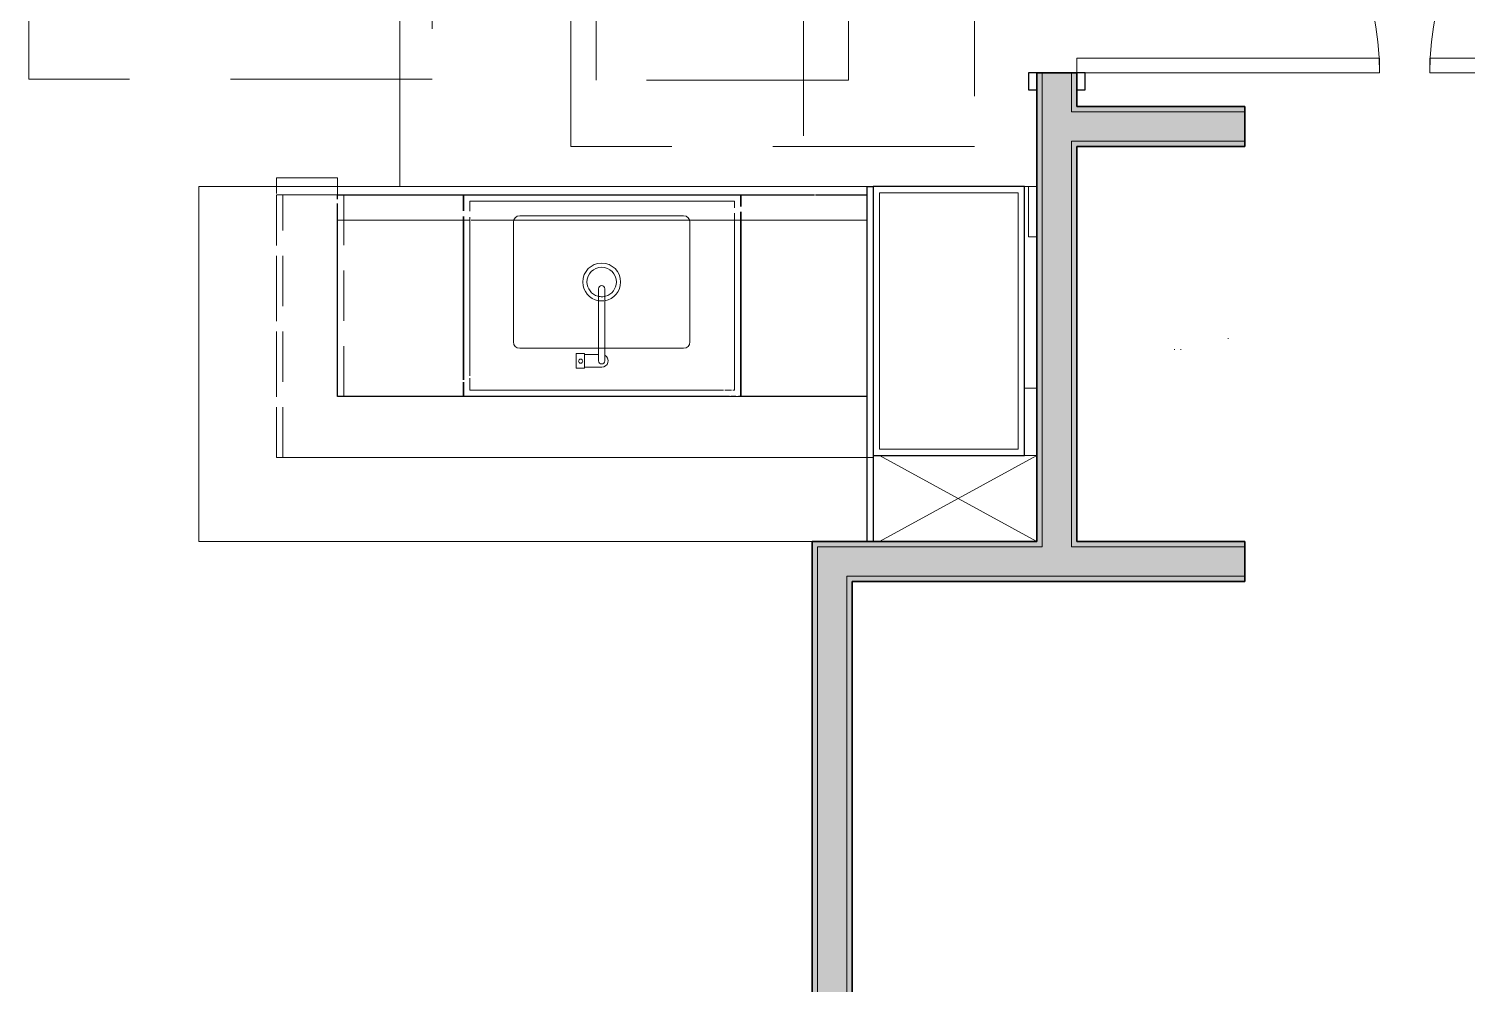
# Model space of a CAD drawing. Header units: inches. Extents: x 6 to 8416, y -388 to 6104.
# Drawn here: x 6145.5 to 6316.6, y 80.8 to 194.4 of the extents above; entities that cross this region are included whole.
import ezdxf

# ---------------------------------------------------------------- set-up
doc = ezdxf.new("R2010")
doc.units = ezdxf.units.IN
doc.header["$MEASUREMENT"] = 0
for name, pattern in [('Dash 1_16_', [48, 24, -24]), ('Dot 1_16_', [24, 0, -24]), ('Hidden 1_16_', [36, 24, -12]), ('Hidden 1_8_', [9, 6, -3])]:
    doc.linetypes.add(name, pattern=pattern)
for name, color, linetype, lineweight in [('A-DOOR', 31, 'Continuous', 18), ('A-DOOR-FRAM', 31, 'Continuous', 25), ('A-GENM', 13, 'Continuous', 18), ('A-GENM-HDLN', 13, 'Dash 1_16_', 9), ('A-WALL', 113, 'Continuous', 25), ('A-WALL-PATT', 111, 'Continuous', 35), ('I-WALL', 2, 'Continuous', 25), ('P-SANR-FIXT', 6, 'Continuous', 18), ('Q-CASE', 31, 'Continuous', 18)]:
    doc.layers.add(name, color=color, linetype=linetype, lineweight=lineweight)

# ---------------------------------------------------------------- blocks, each defined once
blk = doc.blocks.new('GM KT - Type B_G7 - AM - Non-Recessed at Panel - 60-3_4_ Counter to Counter-6773194-LEVEL 3 - PLAN Copy 1 Copy 1')
at = {"layer": 'A-GENM', "lineweight": 9}
for p, q in [((-46.47, 0), (-77.97, 0)), ((-77.97, 0), (-77.97, -0.75)), ((-77.97, -0.75), (-77.97, 0)), ((-77.97, 0), (-46.47, 0)), ((-0.78, 0), (-77.97, 0)), ((-77.97, 0), (-0.03, 0)), ((-77.97, 0), (-77.97, -0.75)), ((-77.97, 0), (-77.97, -0.75)), ((-77.97, -0.75), (-77.97, -25)), ((-77.97, -25), (-77.97, -0.75)), ((-0.03, -0.75), (-77.97, -0.75)), ((-77.97, -0.75), (-0.78, -0.75)), ((-46.47, -0.75), (-46.47, 0)), ((-46.47, 0), (-46.47, -0.75)), ((-46.47, -25), (-46.47, -0.75)), ((-46.47, -0.75), (-46.47, -25)), ((-0.78, 0), (-16.53, 0)), ((-16.53, 0), (-16.53, -0.75)), ((-16.53, -0.75), (-16.53, 0)), ((-16.53, -0.75), (-16.53, -25)), ((-16.53, -25), (-16.53, -0.75)), ((-16.47, 0), (-0.78, 0)), ((-0.03, 0), (-0.78, 0)), ((-0.78, 0), (-0.03, 0)), ((-0.03, 0), (-0.78, 0)), ((-0.78, -22.5), (-0.78, 0)), ((-0.78, 0), (-0.78, -0.75)), ((-0.78, 0), (-0.03, 0)), ((-0.78, 0), (-0.03, 0)), ((-0.78, -0.75), (-0.03, -0.75)), ((-0.78, -0.75), (-0.78, -22.5)), ((-0.03, -0.75), (-0.03, 0)), ((-0.03, 0), (-0.03, -22.5)), ((-0.03, -22.5), (-0.03, -0.75)), ((0.03, -0.75), (0.03, 0)), ((0.03, 0), (0.03, -0.75)), ((0.03, -0.75), (0.03, 0)), ((0.03, 0), (0.03, -0.75)), ((0.03, -22.5), (0.03, -0.75)), ((0.03, -0.75), (0.03, -22.5)), ((-0.78, -25), (-0.78, -22.5)), ((-0.78, -22.5), (-0.78, -25)), ((-0.03, -25), (-0.03, -22.5)), ((-0.03, -22.5), (-0.03, -25)), ((0.03, -25), (0.03, -22.5)), ((0.03, -22.5), (0.03, -25)), ((-77.97, -25), (-46.47, -25)), ((-46.47, -25), (-77.97, -25)), ((-16.53, -25), (-0.97, -25)), ((-0.97, -25), (-16.47, -25)), ((-0.97, -25), (-0.78, -25)), ((-0.78, -25), (-0.97, -25)), ((-0.78, -25), (-0.03, -25)), ((-0.03, -25), (-0.78, -25)), ((-0.03, -25), (-0.78, -25)), ((-0.78, -25), (-0.03, -25)), ((-20.25, -85.75), (-99.75, -85.75)), ((-99.75, -85.75), (-99.75, -128)), ((-99.75, -85.75), (-20.25, -85.75)), ((-99.75, -128), (-99.75, -85.75)), ((-20.25, -128), (-20.25, -85.75)), ((-20.25, -85.75), (-20.25, -128)), ((-62.31, -104.25), (-62.31, -90)), ((-62.31, -90), (-62.31, -104.25)), ((-61.56, -89.25), (-42.06, -89.25)), ((-42.06, -89.25), (-61.56, -89.25)), ((-41.31, -90), (-41.31, -104.25)), ((-41.31, -104.25), (-41.31, -90)), ((-52.19, -105), (-61.56, -105)), ((-61.56, -105), (-52.19, -105)), ((-51.44, -105), (-52.12, -105)), ((-52.12, -105), (-51.44, -105)), ((-42.06, -105), (-51.44, -105)), ((-51.44, -105), (-42.06, -105)), ((-99.75, -128), (-26.78, -128)), ((-26.78, -128), (-99.75, -128)), ((-26.78, -128), (-20.25, -128)), ((-20.25, -128), (-26.78, -128))]:
    blk.add_line(p, q, dxfattribs=at)
at = {"layer": 'A-GENM', "linetype": 'Hidden 1_8_', "lineweight": 9}
for p, q in [((-88.97, -86.75), (-90.5, -86.75)), ((-90.5, -86.75), (-88.97, -86.75)), ((-90.5, -86.8), (-90.5, -118)), ((-90.5, -118), (-90.5, -86.8)), ((-89.75, -118), (-89.75, -86.75)), ((-89.75, -86.75), (-82.5, -86.75)), ((-83.25, -86.75), (-88.84, -86.75)), ((-88.84, -86.75), (-83.25, -86.75)), ((-83.25, -87.26), (-83.25, -86.75)), ((-83.25, -86.75), (-83.25, -87.26)), ((-82.5, -86.75), (-82.5, -110.75)), ((-83.25, -110.75), (-83.25, -87.78)), ((-83.25, -87.78), (-83.25, -89.75)), ((-83.25, -89.75), (-83.25, -110.75)), ((-36.61, -110.75), (-83.25, -110.75)), ((-83.25, -110.75), (-36.61, -110.75)), ((-82.5, -110.75), (-19.53, -110.75)), ((-35.87, -110.75), (-36.45, -110.75)), ((-36.45, -110.75), (-35.87, -110.75)), ((-20.28, -110.75), (-35.55, -110.75)), ((-35.55, -110.75), (-20.28, -110.75)), ((-20.28, -118), (-20.28, -110.75)), ((-20.28, -110.75), (-20.28, -118)), ((-19.53, -110.75), (-19.53, -118)), ((-90.5, -118), (-83.99, -118)), ((-83.99, -118), (-90.5, -118)), ((-19.53, -118), (-89.75, -118)), ((-83.15, -118), (-29.73, -118)), ((-29.73, -118), (-83.15, -118)), ((-29.12, -118), (-20.28, -118)), ((-20.28, -118), (-29.12, -118))]:
    blk.add_line(p, q, dxfattribs=at)
at = {"layer": 'A-GENM', "lineweight": 9}
for centre, start, end in [((-61.56, -90), 90, 180), ((-61.56, -90), 90, 180), ((-42.06, -90), 360, 90), ((-42.06, -90), 360, 90), ((-61.56, -104.25), 180, 270), ((-61.56, -104.25), 180, 270), ((-42.06, -104.25), 270, 0), ((-42.06, -104.25), 270, 0)]:
    blk.add_arc(centre, 0.75, start, end, dxfattribs=at)
at = {"layer": 'A-GENM-HDLN'}
for p, q in [((-18.78, -117.75), (-0.03, -128)), ((-0.03, -117.75), (-18.78, -128))]:
    blk.add_line(p, q, dxfattribs=at)
blk = doc.blocks.new('z Nested-Clearance-Rectangle-AM - Clearance-1978794-LEVEL 3 - PLAN Copy 1 Copy 1')
at = {"layer": 'A-GENM', "linetype": 'Hidden 1_16_', "lineweight": 9}
for p, q in [((-15, -48), (-15, 0)), ((-15, 0), (15, 0)), ((15, 0), (15, -48)), ((15, -48), (-15, -48))]:
    blk.add_line(p, q, dxfattribs=at)
blk = doc.blocks.new('CW Closet Shelf-AM - CW Closet Shelf-AM-2223918-LEVEL 3 - PLAN Copy 1 Copy 1')
at = {"layer": 'Q-CASE', "linetype": 'Dot 1_16_', "lineweight": 9}
for p, q in [((24.24, 42), (-22.76, 42)), ((-22.76, 42), (-22.76, 24)), ((24.24, 24), (24.24, 42)), ((-22.76, 36.37), (24.24, 36.37)), ((-22.76, 35.62), (24.24, 35.62)), ((-22.76, 24), (24.24, 24))]:
    blk.add_line(p, q, dxfattribs=at)
blk = doc.blocks.new('Unit-Single-Flush-ICC ADA-AM - 36_ x 84_-NR _U-BE _ BED_-6493364-LEVEL 3 - PLAN Copy 1 Copy 1')
at = {"layer": 'A-DOOR'}
for p, q in [((16.25, 38.38), (18, 38.38)), ((16.25, 2.37), (16.25, 38.38)), ((18, 2.37), (18, 38.38)), ((16.25, 2.37), (18, 2.37))]:
    blk.add_line(p, q, dxfattribs=at)
at = {"layer": 'A-DOOR', "lineweight": 9}
blk.add_arc((18, 2.37), 36, 90, 180, dxfattribs=at)
at = {"layer": 'A-DOOR-FRAM'}
for p, q in [((-18, 3.37), (-20, 3.37)), ((-20, 3.37), (-20, 2.37)), ((-20, 2.37), (-18, 2.37)), ((-18, 2.37), (-18, 3.37)), ((20, 3.37), (18, 3.37)), ((18, 3.37), (18, 2.37)), ((18, 2.37), (20, 2.37)), ((20, 2.37), (20, 3.37)), ((-18, -2.38), (-20, -2.38)), ((-20, -2.38), (-20, -3.38)), ((-20, -3.38), (-18, -3.38)), ((-18, -3.38), (-18, -2.38)), ((20, -2.38), (18, -2.38)), ((18, -2.38), (18, -3.38)), ((18, -3.38), (20, -3.38)), ((20, -3.38), (20, -2.38))]:
    blk.add_line(p, q, dxfattribs=at)
at = {"layer": 'A-DOOR-FRAM', "lineweight": 18}
for p, q in [((-18, 3.37), (-20, 3.37)), ((-20, 3.37), (-20, 2.37)), ((-20, 2.37), (-18, 2.37)), ((-18, 3.37), (-18, 2.37)), ((20, 3.37), (18, 3.37)), ((18, 3.37), (18, 2.37)), ((18, 2.37), (20, 2.37)), ((20, 3.37), (20, 2.37)), ((-20, -3.38), (-20, -2.38)), ((-18, -2.38), (-20, -2.38)), ((-20, -3.38), (-18, -3.38)), ((-18, -3.38), (-18, -2.38)), ((18, -3.38), (18, -2.38)), ((20, -2.38), (18, -2.38)), ((18, -3.38), (20, -3.38)), ((20, -3.38), (20, -2.38))]:
    blk.add_line(p, q, dxfattribs=at)
blk = doc.blocks.new('Unit-Single-Flush-ICC ADA-AM - 36_ x 84_-NR _U-BA _ BATH_-6493387-LEVEL 3 - PLAN Copy 1 Copy 1')
at = {"layer": 'A-DOOR'}
for p, q in [((16.25, -2.38), (18, -2.38)), ((16.25, -2.38), (16.25, -38.38)), ((18, -2.38), (18, -38.38)), ((16.25, -38.38), (18, -38.38))]:
    blk.add_line(p, q, dxfattribs=at)
at = {"layer": 'A-DOOR', "lineweight": 9}
blk.add_arc((18, -2.38), 36, 180, 270, dxfattribs=at)
at = {"layer": 'A-DOOR-FRAM'}
for p, q in [((-20, 2.38), (-20, 3.38)), ((-20, 3.38), (-18, 3.38)), ((-18, 2.38), (-20, 2.38)), ((-18, 3.38), (-18, 2.38)), ((18, 2.38), (18, 3.38)), ((18, 3.38), (20, 3.38)), ((20, 2.38), (18, 2.38)), ((20, 3.38), (20, 2.38)), ((-20, -2.38), (-18, -2.38)), ((-20, -3.37), (-20, -2.38)), ((-18, -3.37), (-20, -3.37)), ((-18, -2.38), (-18, -3.37)), ((18, -2.38), (20, -2.38)), ((18, -3.37), (18, -2.38)), ((20, -3.37), (18, -3.37)), ((20, -2.38), (20, -3.37))]:
    blk.add_line(p, q, dxfattribs=at)
at = {"layer": 'A-DOOR-FRAM', "lineweight": 18}
for p, q in [((-20, 3.38), (-18, 3.38)), ((-20, 3.38), (-20, 2.38)), ((-18, 2.38), (-20, 2.38)), ((-18, 3.38), (-18, 2.38)), ((18, 3.38), (20, 3.38)), ((18, 3.38), (18, 2.38)), ((20, 2.38), (18, 2.38)), ((20, 3.38), (20, 2.38)), ((-20, -3.37), (-20, -2.38)), ((-20, -2.38), (-18, -2.38)), ((-18, -3.37), (-20, -3.37)), ((-18, -3.37), (-18, -2.38)), ((18, -3.37), (18, -2.38)), ((18, -2.38), (20, -2.38)), ((20, -3.37), (18, -3.37)), ((20, -3.37), (20, -2.38))]:
    blk.add_line(p, q, dxfattribs=at)
blk = doc.blocks.new('CW - LW - Filler - Toe Kick - AM - 1 1_2_ W x 24_ D x H-2223904-LEVEL 3 - PLAN Copy 1 Copy 1')
at = {"layer": 'Q-CASE', "lineweight": 9}
for p, q in [((18.24, 0), (18.24, -18)), ((18.24, -18), (18.24, 0)), ((18.24, 0), (19.71, 0)), ((19.71, 0), (18.24, 0)), ((18.24, -18), (18.24, 0)), ((18.24, 0), (19.71, 0)), ((19.74, 0), (19.74, -23.97)), ((19.74, -23.97), (19.74, 0)), ((18.24, -18), (18.24, -24)), ((18.24, -24), (18.24, -18)), ((18.24, -24), (18.24, -18)), ((18.24, -24), (19.24, -24)), ((19.24, -24), (18.24, -24)), ((18.24, -24), (19.71, -24)), ((18.24, -24), (19.71, -24)), ((19.24, -24), (19.71, -24)), ((19.71, -24), (19.24, -24))]:
    blk.add_line(p, q, dxfattribs=at)
blk = doc.blocks.new('CW - LW - Single Door _ Drawer - AM - 15_ W x 24_ D x H - 6_ Top Drawer-V1192-LEVEL 3 - PLAN Copy 1 Copy 1')
at = {"layer": 'Q-CASE', "lineweight": 9}
for p, q in [((3.74, 0), (3.74, -1.72)), ((3.74, -1.72), (3.74, 0)), ((3.74, 0), (18.74, 0)), ((18.74, 0), (3.74, 0)), ((18.74, 0), (18.74, -21)), ((18.74, -21), (18.74, 0)), ((3.74, 0), (3.74, -1.72)), ((3.74, -1.72), (3.74, 0)), ((3.74, 0), (18.74, 0)), ((18.74, 0), (3.74, 0)), ((18.74, 0), (18.74, -22.97)), ((18.74, -22.97), (18.74, 0)), ((3.74, -1.99), (3.74, -21)), ((3.74, -21), (3.74, -1.99)), ((3.74, -1.99), (3.74, -21.42)), ((3.74, -21.42), (3.74, -1.99)), ((18.74, -21), (3.74, -21)), ((18.74, -21), (3.74, -21)), ((3.74, -22.11), (3.74, -24)), ((3.74, -24), (3.74, -22.11)), ((18.74, -23.49), (18.74, -24)), ((18.74, -24), (18.74, -23.49)), ((18.74, -24), (3.74, -24)), ((18.74, -24), (3.74, -24)), ((3.74, -24), (18.74, -24))]:
    blk.add_line(p, q, dxfattribs=at)
at = {"layer": 'Q-CASE', "lineweight": 25}
for p, q in [((3.74, -1.72), (3.74, 0)), ((3.74, 0), (18.74, 0)), ((18.74, 0), (18.74, -22.97)), ((3.74, -21.42), (3.74, -1.99)), ((3.74, -24), (3.74, -22.11)), ((18.74, -23.49), (18.74, -24)), ((18.74, -24), (3.74, -24))]:
    blk.add_line(p, q, dxfattribs=at)
blk = doc.blocks.new('CW - LW - Double Doors _ Apron - AM - 33_ W x 24_ D x H - 6_ Apron-V1193-LEVEL 3 - PLAN Copy 1 Copy 1')
at = {"layer": 'Q-CASE', "lineweight": 9}
for p, q in [((-15.76, 0), (-15.76, -21)), ((-15.76, -21), (-15.76, 0)), ((-15.76, 0), (-15.46, 0)), ((-15.46, 0), (-15.76, 0)), ((-15.14, 0), (-14.57, 0)), ((-14.57, 0), (-15.14, 0)), ((-14.4, 0), (17.24, 0)), ((17.24, 0), (-14.4, 0)), ((17.24, 0), (17.24, -1.72)), ((17.24, -1.72), (17.24, 0)), ((-15.76, 0), (-15.76, -21.97)), ((-15.76, -21.97), (-15.76, 0)), ((-15.76, 0), (-15.46, 0)), ((-15.46, 0), (-15.76, 0)), ((-15.14, 0), (-14.57, 0)), ((-14.57, 0), (-15.14, 0)), ((-15.01, -0.75), (-14.8, -0.75)), ((-15.01, -21.82), (-15.01, -0.75)), ((-14.8, -0.75), (-15.01, -0.75)), ((-15.01, -0.75), (-15.01, -21.82)), ((-14.65, -0.75), (-13.86, -0.75)), ((-13.86, -0.75), (-14.65, -0.75)), ((-14.4, 0), (17.24, 0)), ((17.24, 0), (-14.4, 0)), ((-13.69, -0.75), (16.49, -0.75)), ((16.49, -0.75), (-13.69, -0.75)), ((16.49, -0.75), (16.49, -2.17)), ((16.49, -2.17), (16.49, -0.75)), ((17.24, 0), (17.24, -1.72)), ((17.24, -1.72), (17.24, 0)), ((16.49, -2.45), (16.49, -21.34)), ((16.49, -21.34), (16.49, -2.45)), ((17.24, -1.99), (17.24, -21.42)), ((17.24, -21.42), (17.24, -1.99)), ((17.24, -1.99), (17.24, -21)), ((17.24, -21), (17.24, -1.99)), ((-9.65, -21), (-15.67, -21)), ((-9.65, -21), (-15.67, -21)), ((11.25, -21), (-9.65, -21)), ((11.25, -21), (-9.65, -21)), ((16.32, -21), (11.25, -21)), ((16.32, -21), (11.25, -21)), ((17.14, -21), (16.49, -21)), ((17.14, -21), (16.49, -21)), ((16.49, -22.04), (16.49, -23.25)), ((16.49, -23.25), (16.49, -22.04)), ((17.24, -22.11), (17.24, -24)), ((17.24, -24), (17.24, -22.11)), ((-15.76, -22.59), (-15.76, -24)), ((-15.76, -24), (-15.76, -22.59)), ((-15.01, -23.25), (-15.01, -22.47)), ((-15.01, -22.47), (-15.01, -23.25)), ((16.49, -23.25), (-15.01, -23.25)), ((-15.01, -23.25), (16.49, -23.25)), ((17.24, -24), (-15.76, -24)), ((17.24, -24), (-15.76, -24)), ((-15.76, -24), (17.24, -24))]:
    blk.add_line(p, q, dxfattribs=at)
at = {"layer": 'Q-CASE', "lineweight": 25}
for p, q in [((-15.76, -21.97), (-15.76, 0)), ((-15.76, 0), (-15.46, 0)), ((-15.14, 0), (-14.57, 0)), ((-14.4, 0), (17.24, 0)), ((17.24, 0), (17.24, -1.72)), ((17.24, -1.99), (17.24, -21.42)), ((17.24, -22.11), (17.24, -24)), ((-15.76, -24), (-15.76, -22.59)), ((17.24, -24), (-15.76, -24))]:
    blk.add_line(p, q, dxfattribs=at)
blk = doc.blocks.new('PL KT Sink-Single Bowl-Unit-AM - Under Mnt_ Cntr_Cntr_ 21_ L x 15 3_4_ W x 7 1_2_ D-V711-LEVEL 3 - PLAN Copy 1 Copy 1')
at = {"layer": 'P-SANR-FIXT', "lineweight": 9}
for radius, start, end in [(2.25, 99.683453, 180), (2.25, 99.683453, 180), (2.25, 80.316547, 96.1813645), (2.25, 90, 96.1813645), (2.25, 80.316547, 90), (2.25, 360, 80.316547), (2.25, 0, 80.316547), (1.75, 105, 180), (1.75, 105, 180), (1.75, 77.5498462, 99.5645611), (1.75, 90, 99.5645611), (1.75, 77.5498462, 90), (1.75, 0, 75), (1.75, 0, 75), (2.25, 180, 360), (2.25, 180, 360), (1.75, 180, 0), (1.75, 180, 360)]:
    blk.add_arc((0, -1.90625), radius, start, end, dxfattribs=at)
blk = doc.blocks.new('GM Outlet Zone-AM - GM Outlet Zone-AM-V1194-LEVEL 3 - PLAN Copy 1 Copy 1')
at = {"layer": 'A-GENM', "linetype": 'Dash 1_16_', "lineweight": 9}
for p, q in [((-3, 0), (3, 0)), ((3, 0), (-3, 0)), ((-3, -1), (-3, 0)), ((-3, 0), (-3, -1)), ((-3, -1), (3, -1)), ((3, -1), (-3, -1)), ((3, 0), (3, -1)), ((3, 0), (3, -1))]:
    blk.add_line(p, q, dxfattribs=at)
blk = doc.blocks.new('GM Outlet Zone-AM - GM Outlet Zone-AM-V1195-LEVEL 3 - PLAN Copy 1 Copy 1')
at = {"layer": 'A-GENM', "linetype": 'Dash 1_16_', "lineweight": 9}
for p, q in [((-3.62, 0), (3.63, 0)), ((3.63, 0), (-3.62, 0)), ((-3.62, -1), (-3.62, 0)), ((-3.62, 0), (-3.62, -1)), ((-3.62, -1.85), (-3.62, -1)), ((-3.62, -1), (-3.62, -1.85)), ((3.63, 0), (3.63, -1)), ((3.63, 0), (3.63, -1)), ((3.63, -1), (3.63, -2)), ((3.63, -1), (3.63, -2)), ((-3.62, -2), (-2.1, -2)), ((-2.1, -2), (-3.62, -2)), ((-1.96, -2), (3.63, -2)), ((3.63, -2), (-1.96, -2))]:
    blk.add_line(p, q, dxfattribs=at)
blk = doc.blocks.new('z Nested-Clearance-Plumbing-AM - Clearance-2223332-LEVEL 3 - PLAN Copy 1 Copy 1')
at = {"layer": 'A-GENM', "linetype": 'Hidden 1_16_', "lineweight": 9}
for p, q in [((-15, -48), (-15, 0)), ((-15, 0), (15, 0)), ((15, 0), (15, -48)), ((15, -48), (-15, -48))]:
    blk.add_line(p, q, dxfattribs=at)
blk = doc.blocks.new('z Nested-Faucet-Gooseneck-AM - z Nested-Faucet-Gooseneck-AM-2223697-LEVEL 3 - PLAN Copy 1 Copy 1')
at = {"layer": 'P-SANR-FIXT', "lineweight": 9}
for p, q in [((2.05, 0.77), (0, 0.77)), ((3.02, 0.89), (2.05, 0.89)), ((2.05, 0.89), (2.05, 0.77)), ((2.05, 0.77), (2.05, -0.77)), ((3.02, -0.89), (3.02, 0.89)), ((-0.38, -0.67), (-0.38, 0)), ((-0.38, -0.67), (-0.38, -8.57)), ((0.38, -0.77), (0.38, 0)), ((0.38, -8.57), (0.38, -0.77)), ((0.38, -0.77), (2.05, -0.77)), ((2.05, -0.77), (2.05, -0.89)), ((2.05, -0.89), (3.02, -0.89))]:
    blk.add_line(p, q, dxfattribs=at)
blk.add_circle((2.5, 0.04), 0.25, dxfattribs=at)
for centre, radius, start, end in [((0, 0), 0.769, 90, 240.7181), ((0, 0), 0.376, 0, 180), ((0, -8.57), 0.376, 180, 360)]:
    blk.add_arc(centre, radius, start, end, dxfattribs=at)
blk = doc.blocks.new('CW - FL - Single UP _ LW Doors - AM - 18_ W x 32_ D x H-5099663-LEVEL 3 - PLAN Copy 1 Copy 1')
at = {"layer": 'Q-CASE', "lineweight": 9}
for p, q in [((0.74, 0), (0.74, -8)), ((18.74, 0), (0.74, 0)), ((0.74, 0), (0.74, -32)), ((18.74, 0), (0.74, 0)), ((0.74, 0), (18.74, 0)), ((17.99, -0.75), (1.49, -0.75)), ((1.49, -0.75), (1.49, -31.25)), ((1.49, -0.75), (17.99, -0.75)), ((1.49, -31.25), (1.49, -0.75)), ((17.99, -31.25), (17.99, -0.75)), ((17.99, -0.75), (17.99, -31.25)), ((18.74, -32), (18.74, 0)), ((18.74, -32), (18.74, 0)), ((18.74, -32), (18.74, 0)), ((0.74, -8), (0.74, -32)), ((18.74, -32), (18.74, -29)), ((18.74, -32), (0.74, -32)), ((0.74, -32), (18.74, -32)), ((0.74, -32), (18.74, -32)), ((1.49, -31.25), (17.99, -31.25)), ((17.99, -31.25), (1.49, -31.25))]:
    blk.add_line(p, q, dxfattribs=at)
at = {"layer": 'Q-CASE', "lineweight": 25}
for p, q in [((18.74, 0), (0.74, 0)), ((0.74, 0), (0.74, -32)), ((18.74, -32), (18.74, 0)), ((0.74, -32), (18.74, -32))]:
    blk.add_line(p, q, dxfattribs=at)
blk = doc.blocks.new('CW - LW - Filler - Toe Kick - AM - 1 1_2_ W x 32_ D x H-V1197-LEVEL 3 - PLAN Copy 1 Copy 1')
at = {"layer": 'Q-CASE', "lineweight": 9}
for p, q in [((18.24, 0), (18.24, -32)), ((18.24, 0), (18.24, -32)), ((19.74, 0), (18.24, 0)), ((18.24, -32), (18.24, 0)), ((19.74, 0), (18.27, 0)), ((18.27, 0), (19.74, 0)), ((19.74, -8), (19.74, 0)), ((19.74, -32), (19.74, 0)), ((19.74, -32), (19.74, -8)), ((18.24, -32), (19.74, -32)), ((18.24, -32), (19.74, -32)), ((18.27, -32), (19.74, -32)), ((18.27, -32), (19.74, -32))]:
    blk.add_line(p, q, dxfattribs=at)
blk = doc.blocks.new('CW - LW - 4 Drawers - AM - 15_ W x 24_ D x H - 6_ Top Drawer-7044117-LEVEL 3 - PLAN Copy 1 Copy 1')
at = {"layer": 'Q-CASE', "lineweight": 9}
for p, q in [((-21.76, 0), (-21.76, -21)), ((-21.76, -21), (-21.76, 0)), ((-21.73, 0), (-6.76, 0)), ((-6.76, 0), (-21.73, 0)), ((-6.76, 0), (-6.76, -21)), ((-6.76, -21), (-6.76, 0)), ((-21.76, 0), (-21.76, -24)), ((-21.76, -24), (-21.76, 0)), ((-21.76, 0), (-6.76, 0)), ((-6.76, 0), (-21.73, 0)), ((-6.76, 0), (-6.76, -21.97)), ((-6.76, -21.97), (-6.76, 0)), ((-6.76, -21), (-21.76, -21)), ((-6.76, -21), (-21.76, -21)), ((-6.76, -22.59), (-6.76, -24)), ((-6.76, -24), (-6.76, -22.59)), ((-15.63, -24), (-21.76, -24)), ((-15.63, -24), (-21.76, -24)), ((-21.76, -24), (-15.63, -24)), ((-6.76, -24), (-15.53, -24)), ((-6.76, -24), (-15.53, -24)), ((-15.53, -24), (-6.76, -24))]:
    blk.add_line(p, q, dxfattribs=at)
at = {"layer": 'Q-CASE', "lineweight": 25}
for p, q in [((-21.76, -24), (-21.76, 0)), ((-21.76, 0), (-6.76, 0)), ((-6.76, 0), (-6.76, -21.97)), ((-6.76, -22.59), (-6.76, -24)), ((-15.63, -24), (-21.76, -24)), ((-6.76, -24), (-15.53, -24))]:
    blk.add_line(p, q, dxfattribs=at)
blk = doc.blocks.new('CW - LW - Filler - AM - 0 3_4_ W x 42_25_ D x H-6840989-LEVEL 3 - PLAN Copy 1 Copy 1')
at = {"layer": 'Q-CASE', "lineweight": 9}
for p, q in [((18.61, 0), (18.61, -42.25)), ((19.36, 0), (18.61, 0)), ((18.61, 0), (18.61, -10.25)), ((19.36, 0), (18.61, 0)), ((18.61, -10.25), (18.61, 0)), ((18.61, 0), (19.36, 0)), ((19.36, -42.25), (19.36, 0)), ((19.36, -17.25), (19.36, 0)), ((19.36, 0), (19.36, -17.25)), ((18.61, -10.25), (18.61, -42.25)), ((18.61, -42.25), (18.61, -10.25)), ((19.36, -38.25), (19.36, -17.25)), ((19.36, -17.25), (19.36, -38.25)), ((19.36, -41.25), (19.36, -38.25)), ((19.36, -38.25), (19.36, -41.25)), ((18.61, -42.25), (19.36, -42.25)), ((19.36, -42.25), (18.61, -42.25)), ((19.36, -42.25), (18.61, -42.25)), ((18.61, -42.25), (19.36, -42.25)), ((19.36, -42.25), (19.36, -41.25)), ((19.36, -41.25), (19.36, -42.25))]:
    blk.add_line(p, q, dxfattribs=at)
at = {"layer": 'Q-CASE', "lineweight": 25}
for p, q in [((18.61, -42.25), (18.61, 0)), ((18.61, 0), (19.36, 0)), ((19.36, 0), (19.36, -42.25)), ((19.36, -42.25), (18.61, -42.25))]:
    blk.add_line(p, q, dxfattribs=at)

msp = doc.modelspace()

# ---------------------------------------------------------------- hatches: boundary and pattern name
at = {"layer": 'A-WALL-PATT', "lineweight": 25, "transparency": 33554560}
h = msp.add_hatch(color=10, dxfattribs=at)
h.paths.add_polyline_path([(6265.41533733, 132.81077679), (6266.04033733, 132.81077679), (6266.04033733, 189.18577679), (6265.41533733, 189.18577679), (6265.41533733, 133.43577679)])
h.paths.add_polyline_path([(6266.04033733, 225.18577679), (6266.04033733, 261.43577679), (6265.41533733, 261.43577679), (6265.41533733, 225.18577679), (6265.59803685, 225.18577679)])
at = {"layer": 'A-WALL-PATT', "transparency": 33554560}
h = msp.add_hatch(color=10, dxfattribs=at)
h.paths.add_polyline_path([(6270.16533733, 133.43577679), (6270.16533733, 181.06077679), (6269.54033733, 181.06077679), (6269.54033733, 133.43577679)])
h.paths.add_polyline_path([(6270.16533733, 184.56077679), (6270.16533733, 189.18577679), (6269.54033733, 189.18577679), (6269.54033733, 184.56077679)])
h.paths.add_polyline_path([(6270.16533733, 225.18577679), (6270.16533733, 261.43577679), (6269.54033733, 261.43577679), (6269.54033733, 225.18577679)])
at = {"layer": 'A-WALL-PATT', "lineweight": 25, "transparency": 33554560}
for points in [[(6290.16533733, 184.56077679), (6290.16533733, 185.18577679), (6270.16533733, 185.18577679), (6270.16533733, 184.56077679)], [(6265.41533733, 132.81077679), (6265.41533733, 133.43577679), (6238.66533733, 133.43577679), (6238.66533733, 132.81077679), (6239.29033733, 132.81077679)], [(6290.16533733, 132.81077679), (6290.16533733, 133.43577679), (6269.54033733, 133.43577679), (6269.54033733, 132.81077679)], [(6242.79033733, -23.81422321), (6243.41533733, -23.81422321), (6243.41533733, 128.68577679), (6242.79033733, 128.68577679), (6242.79033733, 94.93056081)]]:
    msp.add_hatch(color=10, dxfattribs=at).paths.add_polyline_path(points)
at = {"layer": 'A-WALL-PATT', "transparency": 33554560}
for points in [[(6290.16533733, 180.43577679), (6290.16533733, 181.06077679), (6270.16533733, 181.06077679), (6270.16533733, 180.43577679)], [(6238.66533733, -23.81422321), (6239.29033733, -23.81422321), (6239.29033733, 132.81077679), (6238.66533733, 132.81077679), (6238.66533733, 94.93056081)], [(6265.41533733, 128.68577679), (6265.41533733, 129.31077679), (6242.79033733, 129.31077679), (6242.79033733, 128.68577679), (6243.41533733, 128.68577679)], [(6290.16533733, 128.68577679), (6290.16533733, 129.31077679), (6265.41533733, 129.31077679), (6265.41533733, 128.68577679), (6266.04033733, 128.68577679)]]:
    msp.add_hatch(color=10, dxfattribs=at).paths.add_polyline_path(points)
at = {"layer": 'I-WALL', "transparency": 33554560}
h = msp.add_hatch(color=10, dxfattribs=at)
h.paths.add_polyline_path([(6269.54033733, 132.81077679), (6269.54033733, 189.18577679), (6266.04033733, 189.18577679), (6266.04033733, 132.81077679)])
h.paths.add_polyline_path([(6269.54033733, 225.18577679), (6269.54033733, 261.43577679), (6266.04033733, 261.43577679), (6266.04033733, 225.18577679)])
for points in [[(6290.16533733, 181.06077679), (6290.16533733, 184.56077679), (6269.54033733, 184.56077679), (6269.54033733, 181.06077679), (6270.16533733, 181.06077679)], [(6266.04033733, 129.31077679), (6266.04033733, 132.81077679), (6239.29033733, 132.81077679), (6239.29033733, 129.31077679), (6265.59803685, 129.31077679)], [(6290.16533733, 129.31077679), (6290.16533733, 132.81077679), (6266.04033733, 132.81077679), (6266.04033733, 129.31077679)], [(6242.79033733, -23.81422321), (6242.79033733, 129.31077679), (6239.29033733, 129.31077679), (6239.29033733, -23.81422321)]]:
    msp.add_hatch(color=10, dxfattribs=at).paths.add_polyline_path(points)

# ---------------------------------------------------------------- linework, layer by layer
at = {"layer": 'A-WALL', "lineweight": 9}
for p, q in [((6266.04033733, 132.81077679), (6266.04033733, 189.18577679)), ((6269.54033733, 184.56077679), (6269.54033733, 189.18577679)), ((6290.16533733, 184.56077679), (6269.54033733, 184.56077679)), ((6269.54033733, 132.81077679), (6269.54033733, 181.06077679)), ((6269.54033733, 181.06077679), (6290.16533733, 181.06077679)), ((6239.29033733, 132.81077679), (6239.29033733, -23.81422321)), ((6239.29033733, 132.81077679), (6266.04033733, 132.81077679)), ((6269.54033733, 132.81077679), (6290.16533733, 132.81077679)), ((6242.79033733, 129.31077679), (6290.16533733, 129.31077679)), ((6242.79033733, 129.31077679), (6242.79033733, -23.81422321))]:
    msp.add_line(p, q, dxfattribs=at)
at = {"layer": 'I-WALL', "lineweight": 35}
for p, q in [((6265.41533733, 189.18577679), (6265.41533733, 133.43577679)), ((6270.16533733, 189.18577679), (6265.41533733, 189.18577679)), ((6270.16533733, 185.18577679), (6270.16533733, 189.18577679)), ((6290.16533733, 185.18577679), (6270.16533733, 185.18577679)), ((6290.16533733, 180.43577679), (6290.16533733, 185.18577679)), ((6270.16533733, 133.43577679), (6270.16533733, 180.43577679)), ((6270.16533733, 180.43577679), (6290.16533733, 180.43577679)), ((6238.66533733, 133.43577679), (6238.66533733, -23.81422321)), ((6265.41533733, 133.43577679), (6238.66533733, 133.43577679)), ((6290.16533733, 133.43577679), (6270.16533733, 133.43577679)), ((6290.16533733, 128.68577679), (6290.16533733, 133.43577679)), ((6243.41533733, 128.68577679), (6290.16533733, 128.68577679)), ((6243.41533733, -23.81422321), (6243.41533733, 128.68577679))]:
    msp.add_line(p, q, dxfattribs=at)

# ---------------------------------------------------------------- block references
at = {"layer": 'A-DOOR', "rotation": 269.9999999999992}
for name, p in [('Unit-Single-Flush-ICC ADA-AM - 36_ x 84_-NR _U-BE _ BED_-6493364-LEVEL 3 - PLAN Copy 1 Copy 1', (6267.79033733, 207.18577679)), ('Unit-Single-Flush-ICC ADA-AM - 36_ x 84_-NR _U-BA _ BATH_-6493387-LEVEL 3 - PLAN Copy 1 Copy 1', (6350.54033733, 207.18577679))]:
    msp.add_blockref(name, p, dxfattribs=at)
at = {"layer": 'A-GENM', "linetype": 'Hidden 1_8_', "lineweight": 9}
msp.add_blockref('GM KT - Type B_G7 - AM - Non-Recessed at Panel - 60-3_4_ Counter to Counter-6773194-LEVEL 3 - PLAN Copy 1 Copy 1', (6265.44658733, 261.43577679), dxfattribs=at)
at = {"layer": 'A-GENM', "linetype": 'Hidden 1_16_', "lineweight": 9}
msp.add_blockref('z Nested-Clearance-Rectangle-AM - Clearance-1978794-LEVEL 3 - PLAN Copy 1 Copy 1', (6227.97783733, 236.31077679), dxfattribs=at)
for name, p, rotation in [('z Nested-Clearance-Rectangle-AM - Clearance-1978794-LEVEL 3 - PLAN Copy 1 Copy 1', (6145.47783733, 203.43577679), 89.99999999999933), ('z Nested-Clearance-Rectangle-AM - Clearance-1978794-LEVEL 3 - PLAN Copy 1 Copy 1', (6209.97783733, 195.43577679), 89.99999999999933), ('z Nested-Clearance-Plumbing-AM - Clearance-2223332-LEVEL 3 - PLAN Copy 1 Copy 1', (6237.63408733, 190.68577679), 269.9999999999987)]:
    msp.add_blockref(name, p, dxfattribs=dict(at, rotation=rotation))
at = {"layer": 'A-GENM'}
msp.add_blockref('GM Outlet Zone-AM - GM Outlet Zone-AM-V1195-LEVEL 3 - PLAN Copy 1 Copy 1', (6178.57158733, 176.68577679), dxfattribs=at)
at = {"layer": 'A-GENM', "rotation": 89.99999999999933}
msp.add_blockref('GM Outlet Zone-AM - GM Outlet Zone-AM-V1194-LEVEL 3 - PLAN Copy 1 Copy 1', (6264.41533733, 172.68187054), dxfattribs=at)
at = {"layer": 'P-SANR-FIXT', "rotation": 180}
for name, p in [('PL KT Sink-Single Bowl-Unit-AM - Under Mnt_ Cntr_Cntr_ 21_ L x 15 3_4_ W x 7 1_2_ D-V711-LEVEL 3 - PLAN Copy 1 Copy 1', (6213.63408733, 162.40452679)), ('z Nested-Faucet-Gooseneck-AM - z Nested-Faucet-Gooseneck-AM-2223697-LEVEL 3 - PLAN Copy 1 Copy 1', (6213.63408733, 154.93577679))]:
    msp.add_blockref(name, p, dxfattribs=at)
at = {"layer": 'Q-CASE'}
for name, p, rotation in [('CW Closet Shelf-AM - CW Closet Shelf-AM-2223918-LEVEL 3 - PLAN Copy 1 Copy 1', (6246.16533733, 157.67348171), 269.9999999999988), ('CW - LW - Single Door _ Drawer - AM - 15_ W x 24_ D x H - 6_ Top Drawer-V1192-LEVEL 3 - PLAN Copy 1 Copy 1', (6200.93429225, 150.68577679), 180), ('CW - LW - Double Doors _ Apron - AM - 33_ W x 24_ D x H - 6_ Apron-V1193-LEVEL 3 - PLAN Copy 1 Copy 1', (6214.43429225, 150.68577679), 180), ('CW - LW - 4 Drawers - AM - 15_ W x 24_ D x H - 6_ Top Drawer-7044117-LEVEL 3 - PLAN Copy 1 Copy 1', (6223.43429225, 150.68577679), 180), ('CW - LW - Filler - AM - 0 3_4_ W x 42_25_ D x H-6840989-LEVEL 3 - PLAN Copy 1 Copy 1', (6264.55929225, 133.43577679), 180), ('CW - FL - Single UP _ LW Doors - AM - 18_ W x 32_ D x H-5099663-LEVEL 3 - PLAN Copy 1 Copy 1', (6264.68429225, 143.68577679), 180), ('CW - LW - Filler - Toe Kick - AM - 1 1_2_ W x 24_ D x H-2223904-LEVEL 3 - PLAN Copy 1 Copy 1', (6283.65304225, 151.68187054), 180), ('CW - LW - Filler - Toe Kick - AM - 1 1_2_ W x 32_ D x H-V1197-LEVEL 3 - PLAN Copy 1 Copy 1', (6283.68429225, 143.68577679), 180)]:
    msp.add_blockref(name, p, dxfattribs=dict(at, rotation=rotation))

doc.saveas('drawing.dxf')
